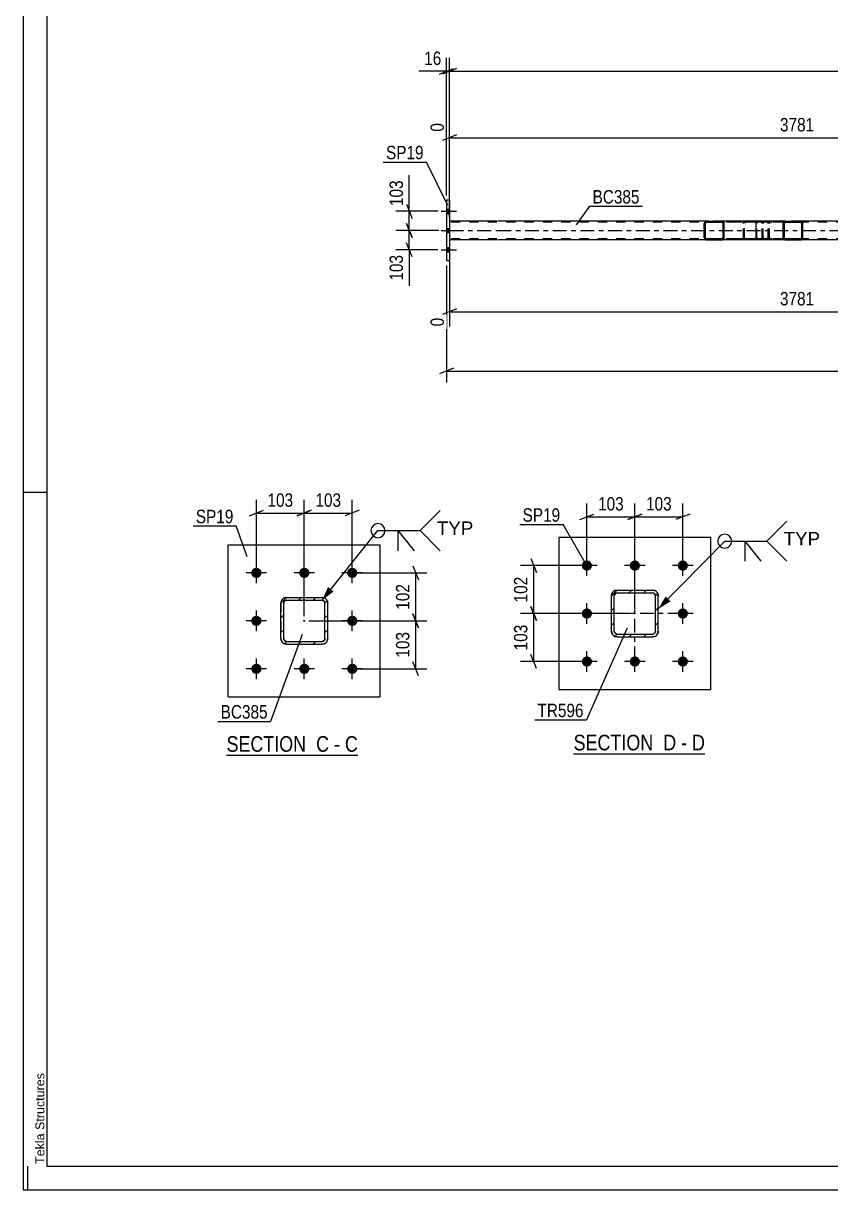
# Model space of a CAD drawing. Header units: millimetres. Extents: x -45 to 796, y -418 to 176.
# Drawn here: x -45.3 to 127.3, y -418 to -168.8 of the extents above; entities that cross this region are included whole.
import ezdxf

# ---------------------------------------------------------------- set-up
doc = ezdxf.new("R2010")
doc.units = ezdxf.units.MM
doc.linetypes.add('DXK_LINE_DOT2', pattern=[3.9198, 1.9599, -1.9599])
doc.linetypes.add('DXK_LINE_DOT3', pattern=[5.9187, 2.979, -0.9799, 0.9799, -0.9799])
doc.styles.add('Arial', font='ARIAL.TTF', dxfattribs={"height": 0.2})
doc.styles.add('Arial Narrow', font='ARIALN.TTF', dxfattribs={"height": 0.2})

# ---------------------------------------------------------------- blocks, each defined once
blk = doc.blocks.new('Unknown-122568648-18 - 2078')
at = {"color": 6, "linetype": 'Continuous'}
blk.add_line((72.39, -324.92), (100.46, -324.92), dxfattribs=at)
at = {"color": 0, "linetype": 'Continuous'}
blk.add_wipeout([(90.5, -324.17), (90.5, -320.67), (72.39, -320.67), (72.39, -324.17)], dxfattribs=at)
at = {"color": 7, "linetype": 'Continuous', "style": 'Arial Narrow'}
blk.add_text('SECTION ', height=3.34, dxfattribs=at).set_placement((72.39, -324.17))
at = {"color": 0, "linetype": 'Continuous'}
blk.add_wipeout([(94.32, -324.17), (94.32, -320.67), (91.55, -320.67), (91.55, -324.17)], dxfattribs=at)
blk.add_wipeout([(96.65, -324.17), (96.65, -320.67), (95.37, -320.67), (95.37, -324.17)], dxfattribs=at)
at = {"color": 7, "linetype": 'Continuous', "style": 'Arial Narrow'}
blk.add_text('D', height=3.34, dxfattribs=at).set_placement((91.55, -324.17))
at = {"color": 0, "linetype": 'Continuous'}
blk.add_wipeout([(100.46, -324.17), (100.46, -320.67), (97.7, -320.67), (97.7, -324.17)], dxfattribs=at)
at = {"color": 7, "linetype": 'Continuous', "style": 'Arial Narrow'}
for s, p in [('D', (97.7, -324.17)), ('-', (95.37, -324.17))]:
    blk.add_text(s, height=3.34, dxfattribs=at).set_placement(p)
blk = doc.blocks.new('Unknown-122568648-1133')
at = {"color": 5, "linetype": 'Continuous'}
for p, q in [((-45.27, 175.95), (-45.27, -418.05)), ((-40.27, 170.95), (-40.27, -413.05)), ((-40.27, -269.05), (-45.27, -269.05)), ((-44.27, -418.05), (-44.27, -413.05)), ((-40.27, -413.05), (790.73, -413.05)), ((-45.27, -418.05), (795.73, -418.05))]:
    blk.add_line(p, q, dxfattribs=at)
at = {"color": 174, "linetype": 'Continuous', "style": 'Arial'}
blk.add_text('Tekla Structures', height=1.9102, rotation=90, dxfattribs=at).set_placement((-40.77, -412.55))
blk = doc.blocks.new('Unknown-122568648-13 - 7999')
at = {"color": 6, "linetype": 'Continuous'}
blk.add_line((-1.82, -325.22), (26.25, -325.22), dxfattribs=at)
at = {"color": 0, "linetype": 'Continuous'}
blk.add_wipeout([(16.29, -324.47), (16.29, -320.97), (-1.82, -320.97), (-1.82, -324.47)], dxfattribs=at)
at = {"color": 7, "linetype": 'Continuous', "style": 'Arial Narrow'}
blk.add_text('SECTION ', height=3.34, dxfattribs=at).set_placement((-1.82, -324.47))
at = {"color": 0, "linetype": 'Continuous'}
blk.add_wipeout([(20.11, -324.47), (20.11, -320.97), (17.34, -320.97), (17.34, -324.47)], dxfattribs=at)
blk.add_wipeout([(22.44, -324.47), (22.44, -320.97), (21.16, -320.97), (21.16, -324.47)], dxfattribs=at)
at = {"color": 7, "linetype": 'Continuous', "style": 'Arial Narrow'}
blk.add_text('C', height=3.34, dxfattribs=at).set_placement((17.34, -324.47))
at = {"color": 0, "linetype": 'Continuous'}
blk.add_wipeout([(26.25, -324.47), (26.25, -320.97), (23.49, -320.97), (23.49, -324.47)], dxfattribs=at)
at = {"color": 7, "linetype": 'Continuous', "style": 'Arial Narrow'}
for s, p in [('C', (23.49, -324.47)), ('-', (21.16, -324.47))]:
    blk.add_text(s, height=3.34, dxfattribs=at).set_placement(p)
blk = doc.blocks.new('Part-122568648-2136 - 2078')
at = {"color": 2, "linetype": 'Continuous'}
for p, q in [((101.73, -278.68), (69.23, -278.68)), ((69.23, -278.68), (69.23, -311.18)), ((101.73, -311.18), (101.73, -278.68)), ((69.23, -311.18), (101.73, -311.18))]:
    blk.add_line(p, q, dxfattribs=at)
blk = doc.blocks.new('Bolt-122568648-2181 - 2078')
at = {"linetype": 'Continuous'}
for points in [[(75.23, -285.78, -1), (75.23, -283.58, -1)], [(85.48, -285.78, -1), (85.48, -283.58, -1)], [(95.73, -285.78, -1), (95.73, -283.58, -1)], [(75.23, -296.03, -1), (75.23, -293.83, -1)], [(95.73, -296.03, -1), (95.73, -293.83, -1)], [(75.23, -306.28, -1), (75.23, -304.08, -1)], [(85.48, -306.28, -1), (85.48, -304.08, -1)], [(95.73, -306.28, -1), (95.73, -304.08, -1)]]:
    blk.add_hatch(color=1, dxfattribs=at).paths.add_polyline_path(points)
at = {"color": 1, "linetype": 'Continuous'}
for p, q in [((75.23, -286.88), (75.23, -282.48)), ((85.48, -286.88), (85.48, -282.48)), ((95.73, -286.88), (95.73, -282.48)), ((77.43, -284.68), (73.03, -284.68)), ((87.68, -284.68), (83.28, -284.68)), ((97.93, -284.68), (93.53, -284.68)), ((75.23, -297.13), (75.23, -292.73)), ((95.73, -297.13), (95.73, -292.73)), ((77.43, -294.93), (73.03, -294.93)), ((97.93, -294.93), (93.53, -294.93)), ((75.23, -307.38), (75.23, -302.98)), ((85.48, -307.38), (85.48, -302.98)), ((95.73, -307.38), (95.73, -302.98)), ((77.43, -305.18), (73.03, -305.18)), ((87.68, -305.18), (83.28, -305.18)), ((97.93, -305.18), (93.53, -305.18))]:
    blk.add_line(p, q, dxfattribs=at)
blk = doc.blocks.new('Part-122568648-2239 - 2078')
at = {"linetype": 'Continuous'}
h = blk.add_hatch(dxfattribs=at)
h.set_pattern_fill('', scale=0.7, style=0, pattern_type=0)
h.set_pattern_definition([(45, (81.6841, -289.9302), (-1.57154, 1.57154), [])])
h.paths.add_polyline_path([(89.28, -289.93), (81.68, -289.93), (81.22, -290.02), (80.84, -290.28), (80.58, -290.67), (80.48, -291.13), (80.48, -298.73), (80.58, -299.19), (80.84, -299.58), (81.22, -299.84), (81.68, -299.93), (89.28, -299.93), (89.74, -299.84), (90.13, -299.58), (90.39, -299.19), (90.48, -298.73), (90.48, -291.13), (90.39, -290.67), (90.13, -290.28), (89.74, -290.02)])
h.paths.add_polyline_path([(89.84, -290.9), (89.88, -291.13), (89.88, -298.73), (89.84, -298.96), (89.71, -299.15), (89.51, -299.28), (89.28, -299.33), (81.68, -299.33), (81.45, -299.28), (81.26, -299.15), (81.13, -298.96), (81.08, -298.73), (81.08, -291.13), (81.13, -290.9), (81.26, -290.71), (81.45, -290.58), (81.68, -290.53), (89.28, -290.53), (89.51, -290.58), (89.71, -290.71)])
at = {"color": 7, "linetype": 'DXK_LINE_DOT3'}
for p, q in [((85.48, -304.93), (85.48, -284.93)), ((95.48, -294.93), (75.48, -294.93))]:
    blk.add_line(p, q, dxfattribs=at)
at = {"color": 7, "linetype": 'DXK_LINE_DOT2'}
for p, q in [((80.48, -291.13), (80.58, -290.67)), ((80.48, -298.73), (80.48, -291.13)), ((81.13, -290.9), (81.08, -291.13)), ((81.08, -298.73), (81.08, -291.13)), ((81.26, -290.71), (81.13, -290.9)), ((81.22, -290.02), (81.68, -289.93)), ((81.45, -290.58), (81.26, -290.71)), ((81.68, -290.53), (81.45, -290.58)), ((81.68, -289.93), (89.28, -289.93)), ((81.68, -290.53), (89.28, -290.53)), ((89.28, -289.93), (89.74, -290.02)), ((89.51, -290.58), (89.28, -290.53)), ((89.71, -290.71), (89.51, -290.58)), ((89.84, -290.9), (89.71, -290.71)), ((89.88, -291.13), (89.84, -290.9)), ((89.88, -298.73), (89.88, -291.13)), ((90.39, -290.67), (90.48, -291.13)), ((90.48, -298.73), (90.48, -291.13)), ((80.58, -299.19), (80.48, -298.73)), ((81.08, -298.73), (81.13, -298.96)), ((81.13, -298.96), (81.26, -299.15)), ((89.71, -299.15), (89.84, -298.96)), ((89.84, -298.96), (89.88, -298.73)), ((90.48, -298.73), (90.39, -299.19)), ((81.68, -299.93), (81.22, -299.84)), ((81.26, -299.15), (81.45, -299.28)), ((81.45, -299.28), (81.68, -299.33)), ((81.68, -299.33), (89.28, -299.33)), ((81.68, -299.93), (89.28, -299.93)), ((89.28, -299.33), (89.51, -299.28)), ((89.74, -299.84), (89.28, -299.93)), ((89.51, -299.28), (89.71, -299.15))]:
    blk.add_line(p, q, dxfattribs=at)
at = {"color": 2, "linetype": 'Continuous'}
for p, q in [((80.58, -290.67), (80.48, -291.13)), ((80.48, -298.73), (80.48, -291.13)), ((81.08, -291.13), (81.13, -290.9)), ((81.08, -298.73), (81.08, -291.13)), ((81.13, -290.9), (81.26, -290.71)), ((81.68, -289.93), (81.22, -290.02)), ((81.26, -290.71), (81.45, -290.58)), ((81.45, -290.58), (81.68, -290.53)), ((81.68, -289.93), (89.28, -289.93)), ((81.68, -290.53), (89.28, -290.53)), ((89.74, -290.02), (89.28, -289.93)), ((89.28, -290.53), (89.51, -290.58)), ((89.51, -290.58), (89.71, -290.71)), ((89.71, -290.71), (89.84, -290.9)), ((89.84, -290.9), (89.88, -291.13)), ((89.88, -298.73), (89.88, -291.13)), ((90.48, -291.13), (90.39, -290.67)), ((90.48, -298.73), (90.48, -291.13)), ((80.48, -298.73), (80.58, -299.19)), ((81.13, -298.96), (81.08, -298.73)), ((81.26, -299.15), (81.13, -298.96)), ((89.84, -298.96), (89.71, -299.15)), ((89.88, -298.73), (89.84, -298.96)), ((90.39, -299.19), (90.48, -298.73)), ((81.22, -299.84), (81.68, -299.93)), ((81.45, -299.28), (81.26, -299.15)), ((81.68, -299.33), (81.45, -299.28)), ((81.68, -299.33), (89.28, -299.33)), ((81.68, -299.93), (89.28, -299.93)), ((89.51, -299.28), (89.28, -299.33)), ((89.28, -299.93), (89.74, -299.84)), ((89.71, -299.15), (89.51, -299.28))]:
    blk.add_line(p, q, dxfattribs=at)
at = {"color": 7, "linetype": 'DXK_LINE_DOT2'}
for centre, start, end in [((81.68, -291.13), 112.5, 157.5), ((89.28, -291.13), 22.5, 67.5), ((81.68, -298.73), 202.5, 247.5), ((89.28, -298.73), 292.5, 337.5)]:
    blk.add_arc(centre, 1.2, start, end, dxfattribs=at)
at = {"color": 2, "linetype": 'Continuous'}
for centre, start, end in [((81.68, -291.13), 112.5, 157.5), ((89.28, -291.13), 22.5, 67.5), ((81.68, -298.73), 202.5, 247.5), ((89.28, -298.73), 292.5, 337.5)]:
    blk.add_arc(centre, 1.2, start, end, dxfattribs=at)
blk = doc.blocks.new('Part-122568648-7209 - 6955')
at = {"linetype": 'Continuous'}
h = blk.add_hatch(dxfattribs=at)
h.set_pattern_fill('', scale=0.7, style=0, pattern_type=0)
h.set_pattern_definition([(45, (121.3706, -211.3742), (-1.57154, 1.57154), [])])
h.paths.add_polyline_path([(121.41, -211.56), (121.37, -211.37), (121.26, -211.22), (121.1, -211.11), (120.91, -211.08), (117.72, -211.08), (117.53, -211.11), (117.37, -211.22), (117.26, -211.37), (117.22, -211.56), (117.22, -214.6), (117.26, -214.78), (117.37, -214.94), (117.53, -215.04), (117.72, -215.08), (120.91, -215.08), (121.1, -215.04), (121.26, -214.94), (121.37, -214.78), (121.41, -214.6)])
h.paths.add_polyline_path([(121.14, -214.69), (121.08, -214.77), (121, -214.82), (120.91, -214.84), (117.72, -214.84), (117.63, -214.82), (117.54, -214.77), (117.49, -214.69), (117.47, -214.6), (117.47, -211.56), (117.49, -211.47), (117.54, -211.39), (117.63, -211.34), (117.72, -211.32), (120.91, -211.32), (121, -211.34), (121.08, -211.39), (121.14, -211.47), (121.16, -211.56), (121.16, -214.6)])
at = {"color": 2, "linetype": 'Continuous'}
for p, q in [((111.39, -211.56), (111.41, -211.37)), ((111.39, -214.6), (111.39, -211.56)), ((111.41, -211.37), (111.47, -211.22)), ((111.47, -211.22), (111.56, -211.11)), ((111.56, -211.11), (111.66, -211.08)), ((117.72, -211.08), (111.66, -211.08)), ((117.26, -211.37), (117.22, -211.56)), ((117.22, -214.6), (117.22, -211.56)), ((117.47, -211.56), (117.49, -211.47)), ((117.47, -214.6), (117.47, -211.56)), ((117.49, -211.47), (117.54, -211.39)), ((117.72, -211.08), (117.53, -211.11)), ((117.54, -211.39), (117.63, -211.34)), ((117.63, -211.34), (117.72, -211.32)), ((117.72, -211.08), (120.91, -211.08)), ((117.72, -211.32), (120.91, -211.32)), ((121.1, -211.11), (120.91, -211.08)), ((120.91, -211.32), (121, -211.34)), ((121, -211.34), (121.08, -211.39)), ((121.08, -211.39), (121.14, -211.47)), ((121.14, -211.47), (121.16, -211.56)), ((121.16, -214.6), (121.16, -211.56)), ((121.41, -211.56), (121.37, -211.37)), ((121.41, -214.6), (121.41, -211.56)), ((111.41, -214.78), (111.39, -214.6)), ((111.47, -214.94), (111.41, -214.78)), ((111.56, -215.04), (111.47, -214.94)), ((111.66, -215.08), (111.56, -215.04)), ((117.72, -215.08), (111.66, -215.08)), ((117.22, -214.6), (117.26, -214.78)), ((117.49, -214.69), (117.47, -214.6)), ((117.54, -214.77), (117.49, -214.69)), ((117.53, -215.04), (117.72, -215.08)), ((117.63, -214.82), (117.54, -214.77)), ((117.72, -214.84), (117.63, -214.82)), ((117.72, -214.84), (120.91, -214.84)), ((117.72, -215.08), (120.91, -215.08)), ((121, -214.82), (120.91, -214.84)), ((120.91, -215.08), (121.1, -215.04)), ((121.08, -214.77), (121, -214.82)), ((121.14, -214.69), (121.08, -214.77)), ((121.16, -214.6), (121.14, -214.69)), ((121.37, -214.78), (121.41, -214.6))]:
    blk.add_line(p, q, dxfattribs=at)
at = {"color": 7, "linetype": 'DXK_LINE_DOT2'}
for p, q in [((111.54, -211.47), (111.53, -211.56)), ((111.53, -214.6), (111.53, -211.56)), ((111.57, -211.39), (111.54, -211.47)), ((111.61, -211.34), (111.57, -211.39)), ((111.66, -211.32), (111.61, -211.34)), ((120.91, -211.32), (111.66, -211.32)), ((112.94, -211.32), (112.94, -211.08)), ((113.76, -211.08), (113.95, -211.11)), ((113.85, -211.34), (113.76, -211.32)), ((113.93, -211.39), (113.85, -211.34)), ((113.99, -211.47), (113.93, -211.39)), ((114.01, -211.56), (113.99, -211.47)), ((114.01, -214.6), (114.01, -211.56)), ((114.22, -211.37), (114.26, -211.56)), ((114.26, -214.6), (114.26, -211.56)), ((120.91, -211.08), (117.72, -211.08)), ((111.53, -214.6), (111.54, -214.69)), ((111.54, -214.69), (111.57, -214.77)), ((111.57, -214.77), (111.61, -214.82)), ((111.61, -214.82), (111.66, -214.84)), ((120.91, -214.84), (111.66, -214.84)), ((112.94, -215.08), (112.94, -214.84)), ((113.76, -214.84), (113.85, -214.82)), ((113.95, -215.04), (113.76, -215.08)), ((113.85, -214.82), (113.93, -214.77)), ((113.93, -214.77), (113.99, -214.69)), ((113.99, -214.69), (114.01, -214.6)), ((114.26, -214.6), (114.22, -214.78)), ((120.91, -215.08), (117.72, -215.08))]:
    blk.add_line(p, q, dxfattribs=at)
for centre, start, end in [((113.77, -211.57), 23.8494, 68.8059), ((113.77, -214.58), 291.1941, 336.1506)]:
    blk.add_arc(centre, 0.492, start, end, dxfattribs=at)
at = {"color": 2, "linetype": 'Continuous'}
for centre, start, end in [((117.71, -211.57), 111.1941, 156.1506), ((120.92, -211.57), 23.8494, 68.8059), ((117.71, -214.58), 203.8494, 248.8059), ((120.92, -214.58), 291.1941, 336.1506)]:
    blk.add_arc(centre, 0.492, start, end, dxfattribs=at)
blk = doc.blocks.new('Part-122568648-7106 - 6955')
at = {"color": 2, "linetype": 'Continuous'}
for p, q in [((55.98, -211.08), (45.86, -211.08)), ((100.85, -211.08), (56.08, -211.08)), ((185.98, -211.08), (120.91, -211.08)), ((55.98, -215.08), (45.86, -215.08)), ((100.85, -215.08), (56.08, -215.08)), ((185.98, -215.08), (120.91, -215.08))]:
    blk.add_line(p, q, dxfattribs=at)
at = {"color": 7, "linetype": 'DXK_LINE_DOT2'}
for p, q in [((45.86, -211.08), (45.86, -215.08)), ((55.98, -211.32), (45.86, -211.32)), ((718.48, -211.32), (56.08, -211.32)), ((120.91, -211.08), (100.85, -211.08)), ((55.98, -214.84), (45.86, -214.84)), ((718.48, -214.84), (56.08, -214.84)), ((120.91, -215.08), (100.85, -215.08))]:
    blk.add_line(p, q, dxfattribs=at)
at = {"color": 7, "linetype": 'DXK_LINE_DOT3'}
for p, q in [((45.86, -213.08), (55.98, -213.08)), ((56.08, -213.08), (718.48, -213.08))]:
    blk.add_line(p, q, dxfattribs=at)
blk = doc.blocks.new('Bolt-122568648-7147 - 6955')
at = {"linetype": 'Continuous'}
for points in [[(45.86, -209.42), (45.86, -208.54), (45.22, -208.54), (45.22, -209.42)], [(45.86, -209.42), (45.86, -208.54), (45.22, -208.54), (45.22, -209.42)], [(45.86, -209.42), (45.86, -208.54), (45.22, -208.54), (45.22, -209.42)], [(45.86, -213.52), (45.86, -212.64), (45.22, -212.64), (45.22, -213.52)], [(45.86, -213.52), (45.86, -212.64), (45.22, -212.64), (45.22, -213.52)], [(45.86, -217.62), (45.86, -216.74), (45.22, -216.74), (45.22, -217.62)], [(45.86, -217.62), (45.86, -216.74), (45.22, -216.74), (45.22, -217.62)], [(45.86, -217.62), (45.86, -216.74), (45.22, -216.74), (45.22, -217.62)]]:
    blk.add_hatch(color=1, dxfattribs=at).paths.add_polyline_path(points)
at = {"color": 1, "linetype": 'Continuous'}
for p, q in [((44.06, -208.98), (47.38, -208.98)), ((44.06, -208.98), (47.38, -208.98)), ((44.06, -208.98), (47.38, -208.98)), ((45.22, -208.54), (45.86, -208.54)), ((45.22, -208.54), (45.86, -208.54)), ((45.22, -208.54), (45.86, -208.54)), ((45.22, -209.42), (45.86, -209.42)), ((45.22, -209.42), (45.86, -209.42)), ((45.22, -209.42), (45.86, -209.42)), ((44.06, -213.08), (47.38, -213.08)), ((44.06, -213.08), (47.38, -213.08)), ((45.22, -212.64), (45.86, -212.64)), ((45.22, -212.64), (45.86, -212.64)), ((45.22, -213.52), (45.86, -213.52)), ((45.22, -213.52), (45.86, -213.52)), ((45.22, -216.74), (45.86, -216.74)), ((45.22, -216.74), (45.86, -216.74)), ((45.22, -216.74), (45.86, -216.74)), ((44.06, -217.18), (47.38, -217.18)), ((44.06, -217.18), (47.38, -217.18)), ((44.06, -217.18), (47.38, -217.18)), ((45.22, -217.62), (45.86, -217.62)), ((45.22, -217.62), (45.86, -217.62)), ((45.22, -217.62), (45.86, -217.62))]:
    blk.add_line(p, q, dxfattribs=at)
blk = doc.blocks.new('Part-122568648-7210 - 6955')
at = {"linetype": 'Continuous'}
h = blk.add_hatch(dxfattribs=at)
h.set_pattern_fill('', scale=0.7, style=0, pattern_type=0)
h.set_pattern_definition([(45, (104.5527, -211.3742), (-1.57154, 1.57154), [])])
h.paths.add_polyline_path([(104.59, -211.56), (104.55, -211.37), (104.44, -211.22), (104.28, -211.11), (104.08, -211.08), (100.85, -211.08), (100.65, -211.11), (100.48, -211.22), (100.37, -211.37), (100.33, -211.56), (100.33, -214.6), (100.37, -214.78), (100.48, -214.94), (100.65, -215.04), (100.85, -215.08), (104.08, -215.08), (104.28, -215.04), (104.44, -214.94), (104.55, -214.78), (104.59, -214.6)])
h.paths.add_polyline_path([(104.32, -214.69), (104.26, -214.77), (104.18, -214.82), (104.08, -214.84), (100.85, -214.84), (100.75, -214.82), (100.67, -214.77), (100.61, -214.69), (100.59, -214.6), (100.59, -211.56), (100.61, -211.47), (100.67, -211.39), (100.75, -211.34), (100.85, -211.32), (104.08, -211.32), (104.18, -211.34), (104.26, -211.39), (104.32, -211.47), (104.34, -211.56), (104.34, -214.6)])
at = {"color": 2, "linetype": 'Continuous'}
for p, q in [((100.37, -211.37), (100.33, -211.56)), ((100.33, -214.6), (100.33, -211.56)), ((100.59, -211.56), (100.61, -211.47)), ((100.59, -214.6), (100.59, -211.56)), ((100.61, -211.47), (100.67, -211.39)), ((100.85, -211.08), (100.65, -211.11)), ((100.67, -211.39), (100.75, -211.34)), ((100.75, -211.34), (100.85, -211.32)), ((100.85, -211.08), (104.08, -211.08)), ((100.85, -211.32), (104.08, -211.32)), ((111.66, -211.08), (104.08, -211.08)), ((104.28, -211.11), (104.08, -211.08)), ((104.08, -211.32), (104.18, -211.34)), ((104.18, -211.34), (104.26, -211.39)), ((104.26, -211.39), (104.32, -211.47)), ((104.32, -211.47), (104.34, -211.56)), ((104.34, -214.6), (104.34, -211.56)), ((104.59, -211.56), (104.55, -211.37)), ((104.59, -214.6), (104.59, -211.56)), ((100.33, -214.6), (100.37, -214.78)), ((100.61, -214.69), (100.59, -214.6)), ((100.67, -214.77), (100.61, -214.69)), ((100.65, -215.04), (100.85, -215.08)), ((100.75, -214.82), (100.67, -214.77)), ((100.85, -214.84), (100.75, -214.82)), ((100.85, -214.84), (104.08, -214.84)), ((100.85, -215.08), (104.08, -215.08)), ((104.18, -214.82), (104.08, -214.84)), ((104.08, -215.08), (104.28, -215.04)), ((111.66, -215.08), (104.08, -215.08)), ((104.26, -214.77), (104.18, -214.82)), ((104.32, -214.69), (104.26, -214.77)), ((104.34, -214.6), (104.32, -214.69)), ((104.55, -214.78), (104.59, -214.6))]:
    blk.add_line(p, q, dxfattribs=at)
at = {"color": 7, "linetype": 'DXK_LINE_DOT2'}
for p, q in [((104.08, -211.08), (100.85, -211.08)), ((112.43, -211.32), (100.85, -211.32)), ((108.68, -211.56), (108.72, -211.37)), ((108.68, -214.6), (108.68, -211.56)), ((108.96, -211.47), (108.94, -211.56)), ((108.94, -214.6), (108.94, -211.56)), ((109.01, -211.39), (108.96, -211.47)), ((109, -211.11), (109.19, -211.08)), ((109.1, -211.34), (109.01, -211.39)), ((109.19, -211.32), (109.1, -211.34)), ((112.43, -211.08), (111.66, -211.08)), ((112.43, -211.08), (112.63, -211.11)), ((112.53, -211.34), (112.43, -211.32)), ((112.61, -211.39), (112.53, -211.34)), ((112.67, -211.47), (112.61, -211.39)), ((112.69, -211.56), (112.67, -211.47)), ((112.69, -214.6), (112.69, -211.56)), ((112.9, -211.37), (112.94, -211.56)), ((112.94, -214.6), (112.94, -211.56)), ((112.43, -214.84), (100.85, -214.84)), ((104.08, -215.08), (100.85, -215.08)), ((108.72, -214.78), (108.68, -214.6)), ((108.94, -214.6), (108.96, -214.69)), ((108.96, -214.69), (109.01, -214.77)), ((109.19, -215.08), (109, -215.04)), ((109.01, -214.77), (109.04, -214.78)), ((109.04, -214.78), (109.1, -214.82)), ((109.1, -214.82), (109.19, -214.84)), ((112.43, -215.08), (111.66, -215.08)), ((112.43, -214.84), (112.53, -214.82)), ((112.63, -215.04), (112.43, -215.08)), ((112.53, -214.82), (112.61, -214.77)), ((112.61, -214.77), (112.67, -214.69)), ((112.67, -214.69), (112.69, -214.6)), ((112.94, -214.6), (112.9, -214.78))]:
    blk.add_line(p, q, dxfattribs=at)
at = {"color": 2, "linetype": 'Continuous'}
for centre, start, end in [((100.83, -211.58), 110.7583, 155.68), ((104.1, -211.58), 24.32, 69.2417), ((100.83, -214.58), 204.32, 249.2417), ((104.1, -214.58), 290.7583, 335.68)]:
    blk.add_arc(centre, 0.496, start, end, dxfattribs=at)
at = {"color": 7, "linetype": 'DXK_LINE_DOT2'}
for centre, start, end in [((109.18, -211.58), 110.7583, 155.68), ((112.45, -211.58), 24.32, 69.2417), ((109.18, -214.58), 204.32, 249.2417), ((112.45, -214.58), 290.7583, 335.68)]:
    blk.add_arc(centre, 0.496, start, end, dxfattribs=at)
blk = doc.blocks.new('Part-122568648-7216 - 6955')
at = {"color": 2, "linetype": 'Continuous'}
for p, q in [((45.86, -206.58), (45.22, -206.58)), ((45.22, -206.58), (45.22, -219.58)), ((45.86, -206.58), (45.86, -219.58)), ((45.86, -219.58), (45.22, -219.58))]:
    blk.add_line(p, q, dxfattribs=at)
blk = doc.blocks.new('Part-122568648-8145 - 7999')
at = {"color": 2, "linetype": 'Continuous'}
for p, q in [((-1.44, -312.74), (-1.44, -280.24)), ((-1.44, -280.24), (31.06, -280.24)), ((31.06, -312.74), (31.06, -280.24)), ((-1.44, -312.74), (31.06, -312.74))]:
    blk.add_line(p, q, dxfattribs=at)
blk = doc.blocks.new('Part-122568648-8057 - 7999')
at = {"linetype": 'Continuous'}
h = blk.add_hatch(dxfattribs=at)
h.set_pattern_fill('', scale=0.7, style=0, pattern_type=0)
h.set_pattern_definition([(45, (11.0109, -291.4933), (-1.57154, 1.57154), [])])
h.paths.add_polyline_path([(18.61, -291.49), (11.01, -291.49), (10.55, -291.58), (10.16, -291.84), (9.9, -292.23), (9.81, -292.69), (9.81, -300.29), (9.9, -300.75), (10.16, -301.14), (10.55, -301.4), (11.01, -301.49), (18.61, -301.49), (19.07, -301.4), (19.46, -301.14), (19.72, -300.75), (19.81, -300.29), (19.81, -292.69), (19.72, -292.23), (19.46, -291.84), (19.07, -291.58)])
h.paths.add_polyline_path([(19.17, -292.46), (19.21, -292.69), (19.21, -300.29), (19.17, -300.52), (19.04, -300.72), (18.84, -300.85), (18.61, -300.89), (11.01, -300.89), (10.78, -300.85), (10.59, -300.72), (10.46, -300.52), (10.41, -300.29), (10.41, -292.69), (10.46, -292.46), (10.59, -292.27), (10.78, -292.14), (11.01, -292.09), (18.61, -292.09), (18.84, -292.14), (19.04, -292.27)])
blk.add_hatch(color=30, dxfattribs=at).paths.add_polyline_path([(14.81, -296.59, -1), (14.81, -296.39, -1)])
at = {"color": 7, "linetype": 'DXK_LINE_DOT2'}
for p, q in [((10.55, -291.58), (11.01, -291.49)), ((11.01, -291.49), (18.61, -291.49)), ((18.61, -291.49), (19.07, -291.58)), ((9.81, -292.69), (9.9, -292.23)), ((9.81, -292.69), (9.81, -300.29)), ((10.46, -292.46), (10.41, -292.69)), ((10.41, -300.29), (10.41, -292.69)), ((10.59, -292.27), (10.46, -292.46)), ((10.78, -292.14), (10.59, -292.27)), ((11.01, -292.09), (10.78, -292.14)), ((11.01, -292.09), (18.61, -292.09)), ((18.84, -292.14), (18.61, -292.09)), ((19.04, -292.27), (18.84, -292.14)), ((19.17, -292.46), (19.04, -292.27)), ((19.21, -292.69), (19.17, -292.46)), ((19.21, -300.29), (19.21, -292.69)), ((19.72, -292.23), (19.81, -292.69)), ((19.81, -300.29), (19.81, -292.69)), ((9.9, -300.75), (9.81, -300.29)), ((10.41, -300.29), (10.46, -300.52)), ((10.46, -300.52), (10.59, -300.72)), ((11.01, -301.49), (10.55, -301.4)), ((10.59, -300.72), (10.78, -300.85)), ((10.78, -300.85), (11.01, -300.89)), ((11.01, -300.89), (18.61, -300.89)), ((11.01, -301.49), (18.61, -301.49)), ((18.61, -300.89), (18.84, -300.85)), ((19.07, -301.4), (18.61, -301.49)), ((18.84, -300.85), (19.04, -300.72)), ((19.04, -300.72), (19.17, -300.52)), ((19.17, -300.52), (19.21, -300.29)), ((19.81, -300.29), (19.72, -300.75))]:
    blk.add_line(p, q, dxfattribs=at)
at = {"color": 2, "linetype": 'Continuous'}
for p, q in [((11.01, -291.49), (10.55, -291.58)), ((11.01, -291.49), (11.01, -291.49)), ((11.01, -291.49), (18.61, -291.49)), ((18.61, -291.49), (18.61, -291.49)), ((19.07, -291.58), (18.61, -291.49)), ((9.9, -292.23), (9.81, -292.69)), ((9.81, -292.69), (9.81, -292.69)), ((9.81, -300.29), (9.81, -292.69)), ((10.41, -292.69), (10.46, -292.46)), ((10.41, -292.69), (10.41, -292.69)), ((10.41, -300.29), (10.41, -292.69)), ((10.46, -292.46), (10.59, -292.27)), ((10.59, -292.27), (10.78, -292.14)), ((10.78, -292.14), (11.01, -292.09)), ((11.01, -292.09), (11.01, -292.09)), ((11.01, -292.09), (18.61, -292.09)), ((18.61, -292.09), (18.61, -292.09)), ((18.61, -292.09), (18.84, -292.14)), ((18.84, -292.14), (19.04, -292.27)), ((19.04, -292.27), (19.17, -292.46)), ((19.17, -292.46), (19.21, -292.69)), ((19.21, -292.69), (19.21, -292.69)), ((19.21, -300.29), (19.21, -292.69)), ((19.81, -292.69), (19.72, -292.23)), ((19.81, -292.69), (19.81, -292.69)), ((19.81, -300.29), (19.81, -292.69)), ((9.81, -300.29), (9.81, -300.29)), ((9.81, -300.29), (9.9, -300.75)), ((10.41, -300.29), (10.41, -300.29)), ((10.46, -300.52), (10.41, -300.29)), ((10.59, -300.72), (10.46, -300.52)), ((10.55, -301.4), (11.01, -301.49)), ((10.78, -300.85), (10.59, -300.72)), ((11.01, -300.89), (10.78, -300.85)), ((11.01, -300.89), (11.01, -300.89)), ((11.01, -300.89), (18.61, -300.89)), ((11.01, -301.49), (11.01, -301.49)), ((11.01, -301.49), (18.61, -301.49)), ((18.84, -300.85), (18.61, -300.89)), ((18.61, -300.89), (18.61, -300.89)), ((18.61, -301.49), (19.07, -301.4)), ((18.61, -301.49), (18.61, -301.49)), ((19.04, -300.72), (18.84, -300.85)), ((19.17, -300.52), (19.04, -300.72)), ((19.21, -300.29), (19.17, -300.52)), ((19.21, -300.29), (19.21, -300.29)), ((19.72, -300.75), (19.81, -300.29)), ((19.81, -300.29), (19.81, -300.29))]:
    blk.add_line(p, q, dxfattribs=at)
at = {"color": 7, "linetype": 'DXK_LINE_DOT3'}
blk.add_line((14.81, -296.49), (14.81, -296.49), dxfattribs=at)
at = {"color": 30, "linetype": 'DXK_LINE_DOT3'}
blk.add_line((14.81, -296.49), (14.81, -296.49), dxfattribs=at)
at = {"color": 30, "linetype": 'Continuous'}
blk.add_circle((14.81, -296.49), 0.1, dxfattribs=at)
at = {"color": 7, "linetype": 'DXK_LINE_DOT2'}
for centre, start, end in [((11.01, -292.69), 112.5, 157.5), ((18.61, -292.69), 22.5, 67.5), ((11.01, -300.29), 202.5, 247.5), ((18.61, -300.29), 292.5, 337.5)]:
    blk.add_arc(centre, 1.2, start, end, dxfattribs=at)
at = {"color": 2, "linetype": 'Continuous'}
for centre, start, end in [((11.01, -292.69), 112.5, 157.5), ((18.61, -292.69), 22.5, 67.5), ((11.01, -300.29), 202.5, 247.5), ((18.61, -300.29), 292.5, 337.5)]:
    blk.add_arc(centre, 1.2, start, end, dxfattribs=at)
blk = doc.blocks.new('Bolt-122568648-8139 - 7999')
at = {"linetype": 'Continuous'}
for points in [[(4.56, -287.34, -1), (4.56, -285.14, -1)], [(14.81, -287.34, -1), (14.81, -285.14, -1)], [(25.06, -287.34, -1), (25.06, -285.14, -1)], [(4.56, -297.59, -1), (4.56, -295.39, -1)], [(25.06, -297.59, -1), (25.06, -295.39, -1)], [(4.56, -307.84, -1), (4.56, -305.64, -1)], [(14.81, -307.84, -1), (14.81, -305.64, -1)], [(25.06, -307.84, -1), (25.06, -305.64, -1)]]:
    blk.add_hatch(color=1, dxfattribs=at).paths.add_polyline_path(points)
at = {"color": 1, "linetype": 'Continuous'}
for p, q in [((4.56, -288.44), (4.56, -284.04)), ((14.81, -288.44), (14.81, -284.04)), ((25.06, -288.44), (25.06, -284.04)), ((6.76, -286.24), (2.36, -286.24)), ((17.01, -286.24), (12.61, -286.24)), ((27.26, -286.24), (22.86, -286.24)), ((6.76, -296.49), (2.36, -296.49)), ((4.56, -298.69), (4.56, -294.29)), ((27.26, -296.49), (22.86, -296.49)), ((25.06, -298.69), (25.06, -294.29)), ((4.56, -308.94), (4.56, -304.54)), ((14.81, -308.94), (14.81, -304.54)), ((25.06, -308.94), (25.06, -304.54)), ((6.76, -306.74), (2.36, -306.74)), ((17.01, -306.74), (12.61, -306.74)), ((27.26, -306.74), (22.86, -306.74))]:
    blk.add_line(p, q, dxfattribs=at)
blk = doc.blocks.new('StraightDimension-122568648-2274 - 2078')
at = {"color": 7, "linetype": 'Continuous'}
for p, q in [((85.48, -293.93), (85.48, -271.41)), ((95.73, -283.68), (95.73, -271.41)), ((83.98, -274.86), (86.98, -273.66)), ((97.23, -273.66), (94.23, -274.86)), ((85.48, -274.26), (95.73, -274.26))]:
    blk.add_line(p, q, dxfattribs=at)
at = {"color": 0}
blk.add_wipeout([(93.95, -273.51), (93.95, -269.31), (87.27, -269.31), (87.27, -273.51)], dxfattribs=at)
at = {"color": 3, "style": 'Arial Narrow'}
blk.add_text('103', height=2.863, dxfattribs=at).set_placement((87.87, -272.91))
blk = doc.blocks.new('StraightDimension-122568648-2291 - 2078')
at = {"color": 7, "linetype": 'Continuous'}
for p, q in [((75.23, -283.68), (75.23, -271.41)), ((85.48, -293.93), (85.48, -271.41)), ((73.73, -274.86), (76.73, -273.66)), ((86.98, -273.66), (83.98, -274.86)), ((75.23, -274.26), (85.48, -274.26))]:
    blk.add_line(p, q, dxfattribs=at)
at = {"color": 0}
blk.add_wipeout([(83.7, -273.51), (83.7, -269.31), (77.02, -269.31), (77.02, -273.51)], dxfattribs=at)
at = {"color": 3, "style": 'Arial Narrow'}
blk.add_text('103', height=2.863, dxfattribs=at).set_placement((77.62, -272.91))
blk = doc.blocks.new('StraightDimension-122568648-2309 - 2078')
at = {"color": 7, "linetype": 'Continuous'}
for p, q in [((63.25, -283.18), (64.45, -286.18)), ((74.23, -284.68), (61, -284.68)), ((63.85, -294.93), (63.85, -284.68)), ((64.45, -296.43), (63.25, -293.43)), ((84.48, -294.93), (61, -294.93))]:
    blk.add_line(p, q, dxfattribs=at)
at = {"color": 0}
blk.add_wipeout([(63.1, -286.46), (58.9, -286.46), (58.9, -293.15), (63.1, -293.15)], dxfattribs=at)
at = {"color": 3, "style": 'Arial Narrow'}
blk.add_text('102', height=2.863, rotation=90.0002, dxfattribs=at).set_placement((62.5, -292.55))
blk = doc.blocks.new('StraightDimension-122568648-2326 - 2078')
at = {"color": 7, "linetype": 'Continuous'}
for p, q in [((63.25, -293.43), (64.45, -296.43)), ((84.48, -294.93), (61, -294.93)), ((63.85, -305.18), (63.85, -294.93)), ((64.45, -306.68), (63.25, -303.68)), ((74.23, -305.18), (61, -305.18))]:
    blk.add_line(p, q, dxfattribs=at)
at = {"color": 0}
blk.add_wipeout([(63.1, -296.71), (58.9, -296.71), (58.9, -303.4), (63.1, -303.4)], dxfattribs=at)
at = {"color": 3, "style": 'Arial Narrow'}
blk.add_text('103', height=2.863, rotation=90.0002, dxfattribs=at).set_placement((62.5, -302.8))
blk = doc.blocks.new('StraightDimension-122568648-7352 - 6955')
at = {"color": 7, "linetype": 'Continuous'}
for p, q in [((194.47, -201.68), (194.47, -184.64)), ((45.86, -210.08), (45.86, -190.12)), ((47.36, -192.65), (44.36, -193.85)), ((45.86, -193.25), (194.47, -193.25)), ((192.97, -193.85), (195.97, -192.65))]:
    blk.add_line(p, q, dxfattribs=at)
at = {"color": 0, "linetype": 'Continuous'}
for points in [[(193.87, -184.04), (189.67, -184.04), (189.67, -192.55), (193.87, -192.55)], [(45.26, -189.52), (41.06, -189.52), (41.06, -192.55), (45.26, -192.55)]]:
    blk.add_wipeout(points, dxfattribs=at)
at = {"color": 0}
blk.add_wipeout([(124.42, -192.5), (124.42, -188.3), (115.91, -188.3), (115.91, -192.5)], dxfattribs=at)
at = {"color": 3, "linetype": 'Continuous', "style": 'Arial Narrow'}
for s, height, p in [('3781', 2.863, (193.27, -191.95)), ('0', 2.86, (44.66, -191.95))]:
    blk.add_text(s, height=height, rotation=90.0002, dxfattribs=at).set_placement(p)
at = {"color": 3, "style": 'Arial Narrow'}
blk.add_text('3781', height=2.863, dxfattribs=at).set_placement((116.51, -191.9))
blk = doc.blocks.new('StraightDimension-122568648-7291 - 6955')
at = {"color": 7, "linetype": 'Continuous'}
for p, q in [((45.22, -220.58), (45.22, -245.53)), ((46.72, -242.53), (43.72, -243.73)), ((45.22, -243.13), (729.34, -243.13))]:
    blk.add_line(p, q, dxfattribs=at)
blk = doc.blocks.new('StraightDimension-122568648-7319 - 6955')
at = {"color": 7, "linetype": 'Continuous'}
for p, q in [((45.86, -216.08), (45.86, -233.56)), ((194.47, -224.48), (194.47, -239.04)), ((47.36, -229.83), (44.36, -231.03)), ((45.86, -230.43), (194.47, -230.43)), ((192.97, -231.03), (195.97, -229.83))]:
    blk.add_line(p, q, dxfattribs=at)
at = {"color": 0}
blk.add_wipeout([(124.42, -229.68), (124.42, -225.48), (115.91, -225.48), (115.91, -229.68)], dxfattribs=at)
at = {"color": 0, "linetype": 'Continuous'}
for points in [[(45.26, -231.13), (41.06, -231.13), (41.06, -234.16), (45.26, -234.16)], [(193.87, -231.13), (189.67, -231.13), (189.67, -239.64), (193.87, -239.64)]]:
    blk.add_wipeout(points, dxfattribs=at)
at = {"color": 3, "style": 'Arial Narrow'}
blk.add_text('3781', height=2.863, dxfattribs=at).set_placement((116.51, -229.08))
at = {"color": 3, "linetype": 'Continuous', "style": 'Arial Narrow'}
for s, height, p in [('0', 2.86, (44.66, -233.56)), ('3781', 2.863, (193.27, -239.04))]:
    blk.add_text(s, height=height, rotation=90.0002, dxfattribs=at).set_placement(p)
blk = doc.blocks.new('StraightDimension-122568648-7325 - 6955')
at = {"color": 7, "linetype": 'Continuous'}
for p, q in [((43.41, -208.98), (34.4, -208.98)), ((36.65, -207.48), (37.85, -210.48)), ((37.25, -213.08), (37.25, -208.98)), ((37.85, -214.58), (36.65, -211.58)), ((43.54, -213.08), (34.4, -213.08))]:
    blk.add_line(p, q, dxfattribs=at)
at = {"color": 0}
blk.add_wipeout([(36.5, -201.77), (32.3, -201.77), (32.3, -208.45), (36.5, -208.45)], dxfattribs=at)
at = {"color": 7, "linetype": 'Continuous'}
blk.add_line((37.25, -208.98), (37.25, -201.24), dxfattribs=at)
blk.add_line((37.25, -208.98), (37.25, -201.24), dxfattribs=at)
at = {"color": 3, "style": 'Arial Narrow'}
blk.add_text('103', height=2.863, rotation=90.0002, dxfattribs=at).set_placement((35.9, -207.85))
blk = doc.blocks.new('StraightDimension-122568648-7338 - 6955')
at = {"color": 7, "linetype": 'Continuous'}
for p, q in [((36.65, -211.58), (37.85, -214.58)), ((43.54, -213.08), (34.4, -213.08)), ((37.25, -217.18), (37.25, -213.08)), ((37.85, -218.68), (36.65, -215.68)), ((43.34, -217.18), (34.4, -217.18))]:
    blk.add_line(p, q, dxfattribs=at)
at = {"color": 0}
blk.add_wipeout([(36.5, -217.7), (32.3, -217.7), (32.3, -224.39), (36.5, -224.39)], dxfattribs=at)
at = {"color": 7, "linetype": 'Continuous'}
blk.add_line((37.25, -217.18), (37.25, -224.91), dxfattribs=at)
blk.add_line((37.25, -217.18), (37.25, -224.91), dxfattribs=at)
at = {"color": 3, "style": 'Arial Narrow'}
blk.add_text('103', height=2.863, rotation=90.0002, dxfattribs=at).set_placement((35.9, -223.79))
blk = doc.blocks.new('StraightDimension-122568648-7371 - 6955')
at = {"color": 7, "linetype": 'Continuous'}
for p, q in [((45.22, -205.58), (45.22, -176.21)), ((45.86, -205.58), (45.86, -176.21)), ((43.72, -179.66), (46.72, -178.46)), ((47.36, -178.46), (44.36, -179.66)), ((45.22, -179.06), (45.86, -179.06))]:
    blk.add_line(p, q, dxfattribs=at)
at = {"color": 0}
blk.add_wipeout([(44.7, -178.31), (44.7, -174.11), (39.84, -174.11), (39.84, -178.31)], dxfattribs=at)
at = {"color": 7, "linetype": 'Continuous'}
blk.add_line((45.22, -179.06), (39.31, -179.06), dxfattribs=at)
blk.add_line((45.22, -179.06), (39.31, -179.06), dxfattribs=at)
at = {"color": 3, "style": 'Arial Narrow'}
blk.add_text('16', height=2.863, dxfattribs=at).set_placement((40.44, -177.71))
blk = doc.blocks.new('StraightDimension-122568648-7381 - 6955')
at = {"color": 7, "linetype": 'Continuous'}
for p, q in [((45.86, -205.58), (45.86, -176.21)), ((47.36, -178.46), (44.36, -179.66)), ((45.86, -179.06), (728.7, -179.06))]:
    blk.add_line(p, q, dxfattribs=at)
blk = doc.blocks.new('StraightDimension-122568648-8175 - 7999')
at = {"color": 7, "linetype": 'Continuous'}
for p, q in [((4.56, -285.24), (4.56, -270.62)), ((14.81, -295.49), (14.81, -270.62)), ((3.06, -274.07), (6.06, -272.87)), ((4.56, -273.47), (14.81, -273.47)), ((16.31, -272.87), (13.31, -274.07))]:
    blk.add_line(p, q, dxfattribs=at)
at = {"color": 0}
blk.add_wipeout([(13.03, -272.72), (13.03, -268.52), (6.34, -268.52), (6.34, -272.72)], dxfattribs=at)
at = {"color": 3, "style": 'Arial Narrow'}
blk.add_text('103', height=2.863, dxfattribs=at).set_placement((6.94, -272.12))
blk = doc.blocks.new('StraightDimension-122568648-8192 - 7999')
at = {"color": 7, "linetype": 'Continuous'}
for p, q in [((14.81, -295.49), (14.81, -270.62)), ((25.06, -285.24), (25.06, -270.62)), ((13.31, -274.07), (16.31, -272.87)), ((14.81, -273.47), (25.06, -273.47)), ((26.56, -272.87), (23.56, -274.07))]:
    blk.add_line(p, q, dxfattribs=at)
at = {"color": 0}
blk.add_wipeout([(23.28, -272.72), (23.28, -268.52), (16.59, -268.52), (16.59, -272.72)], dxfattribs=at)
at = {"color": 3, "style": 'Arial Narrow'}
blk.add_text('103', height=2.863, dxfattribs=at).set_placement((17.19, -272.12))
blk = doc.blocks.new('StraightDimension-122568648-8210 - 7999')
at = {"color": 7, "linetype": 'Continuous'}
for p, q in [((26.06, -286.24), (41.02, -286.24)), ((38.02, -284.74), (39.22, -287.74)), ((38.62, -296.49), (38.62, -286.24)), ((15.81, -296.49), (41.02, -296.49)), ((39.22, -297.99), (38.02, -294.99))]:
    blk.add_line(p, q, dxfattribs=at)
at = {"color": 0}
blk.add_wipeout([(37.87, -288.03), (33.67, -288.03), (33.67, -294.71), (37.87, -294.71)], dxfattribs=at)
at = {"color": 3, "style": 'Arial Narrow'}
blk.add_text('102', height=2.863, rotation=90.0002, dxfattribs=at).set_placement((37.27, -294.11))
blk = doc.blocks.new('StraightDimension-122568648-8227 - 7999')
at = {"color": 7, "linetype": 'Continuous'}
for p, q in [((15.81, -296.49), (41.02, -296.49)), ((38.02, -294.99), (39.22, -297.99)), ((38.62, -306.74), (38.62, -296.49)), ((39.22, -308.24), (38.02, -305.24)), ((26.06, -306.74), (41.02, -306.74))]:
    blk.add_line(p, q, dxfattribs=at)
at = {"color": 0}
blk.add_wipeout([(37.87, -298.28), (33.67, -298.28), (33.67, -304.96), (37.87, -304.96)], dxfattribs=at)
at = {"color": 3, "style": 'Arial Narrow'}
blk.add_text('103', height=2.863, rotation=90.0002, dxfattribs=at).set_placement((37.27, -304.36))
blk = doc.blocks.new('Mark-122568648-2132 - 2078')
at = {"color": 0}
blk.add_wipeout([(69.52, -275.3), (69.52, -272.3), (61.48, -272.3), (61.48, -275.3)], dxfattribs=at)
blk.add_wipeout([(69.52, -275.3), (69.52, -272.3), (61.48, -272.3), (61.48, -275.3)], dxfattribs=at)
at = {"color": 30, "linetype": 'Continuous'}
for p in [(60.88, -275.9), (75.12, -284.56)]:
    blk.add_line(p, (70.12, -275.9), dxfattribs=at)
at = {"color": 3, "style": 'Arial Narrow'}
blk.add_text('SP19', height=2.863, dxfattribs=at).set_placement((61.48, -275.3))
blk = doc.blocks.new('WeldMark-122568648-2343 - 2078')
at = {"linetype": 'Continuous'}
blk.add_hatch(color=30, dxfattribs=at).paths.add_polyline_path([(93.12, -292.33), (90.48, -293.94), (92.05, -291.28)])
at = {"color": 30, "linetype": 'Continuous'}
for p, q in [((90.48, -293.94), (104.69, -279.47)), ((104.69, -279.47), (113.69, -279.47))]:
    blk.add_line(p, q, dxfattribs=at)
at = {"color": 3, "linetype": 'Continuous'}
for q in [(112.41, -283.76), (108.98, -283.76)]:
    blk.add_line((108.98, -279.47), q, dxfattribs=at)
for start, end in [(90, 270), (270, 90)]:
    blk.add_arc((104.69, -279.47), 1.5, start, end, dxfattribs=at)
at = {"color": 0, "linetype": 'Continuous'}
blk.add_wipeout([(125.07, -280.37), (125.07, -277.37), (117.29, -277.37), (117.29, -280.37)], dxfattribs=at)
blk.add_wipeout([(125.07, -280.37), (125.07, -277.37), (117.29, -277.37), (117.29, -280.37)], dxfattribs=at)
at = {"color": 3, "linetype": 'Continuous'}
for q in [(117.98, -275.19), (117.98, -283.76)]:
    blk.add_line((113.69, -279.47), q, dxfattribs=at)
at = {"color": 3, "linetype": 'Continuous', "style": 'Arial'}
blk.add_text('TYP', height=2.865, dxfattribs=at).set_placement((117.29, -280.37))
blk = doc.blocks.new('Mark-122568648-2235 - 2078')
at = {"color": 0}
blk.add_wipeout([(74.53, -317.07), (74.53, -314.07), (64.66, -314.07), (64.66, -317.07)], dxfattribs=at)
blk.add_wipeout([(74.53, -317.07), (74.53, -314.07), (64.66, -314.07), (64.66, -317.07)], dxfattribs=at)
at = {"color": 30, "linetype": 'Continuous'}
for p in [(83.85, -298.08), (64.06, -317.67)]:
    blk.add_line(p, (75.13, -317.67), dxfattribs=at)
at = {"color": 3, "style": 'Arial Narrow'}
blk.add_text('TR596', height=2.863, dxfattribs=at).set_placement((64.66, -317.07))
blk = doc.blocks.new('Mark-122568648-7102 - 6955')
at = {"color": 0}
blk.add_wipeout([(86.49, -207.31), (86.49, -204.31), (76.44, -204.31), (76.44, -207.31)], dxfattribs=at)
blk.add_wipeout([(86.49, -207.31), (86.49, -204.31), (76.44, -204.31), (76.44, -207.31)], dxfattribs=at)
at = {"color": 30, "linetype": 'Continuous'}
for p, q in [((73.01, -211.9), (75.84, -207.91)), ((75.84, -207.91), (87.09, -207.91))]:
    blk.add_line(p, q, dxfattribs=at)
at = {"color": 3, "style": 'Arial Narrow'}
blk.add_text('BC385', height=2.863, dxfattribs=at).set_placement((76.44, -207.31))
blk = doc.blocks.new('Mark-122568648-7212 - 6955')
at = {"color": 0}
blk.add_wipeout([(40.32, -197.85), (40.32, -194.85), (32.28, -194.85), (32.28, -197.85)], dxfattribs=at)
blk.add_wipeout([(40.32, -197.85), (40.32, -194.85), (32.28, -194.85), (32.28, -197.85)], dxfattribs=at)
at = {"color": 30, "linetype": 'Continuous'}
for p in [(31.68, -198.45), (45.51, -207.72)]:
    blk.add_line(p, (40.92, -198.45), dxfattribs=at)
at = {"color": 3, "style": 'Arial Narrow'}
blk.add_text('SP19', height=2.863, dxfattribs=at).set_placement((32.28, -197.85))
blk = doc.blocks.new('Mark-122568648-8141 - 7999')
at = {"color": 0}
blk.add_wipeout([(-0.34, -275.62), (-0.34, -272.62), (-8.38, -272.62), (-8.38, -275.62)], dxfattribs=at)
blk.add_wipeout([(-0.34, -275.62), (-0.34, -272.62), (-8.38, -272.62), (-8.38, -275.62)], dxfattribs=at)
at = {"color": 30, "linetype": 'Continuous'}
for p in [(-8.98, -276.22), (2.57, -282.8)]:
    blk.add_line(p, (0.26, -276.22), dxfattribs=at)
at = {"color": 3, "style": 'Arial Narrow'}
blk.add_text('SP19', height=2.863, dxfattribs=at).set_placement((-8.38, -275.62))
blk = doc.blocks.new('Mark-122568648-8053 - 7999')
at = {"color": 0}
blk.add_wipeout([(6.98, -317.37), (6.98, -314.37), (-3.07, -314.37), (-3.07, -317.37)], dxfattribs=at)
blk.add_wipeout([(6.98, -317.37), (6.98, -314.37), (-3.07, -314.37), (-3.07, -317.37)], dxfattribs=at)
at = {"color": 30, "linetype": 'Continuous'}
for p in [(14.36, -299.4), (-3.67, -317.97)]:
    blk.add_line(p, (7.58, -317.97), dxfattribs=at)
at = {"color": 3, "style": 'Arial Narrow'}
blk.add_text('BC385', height=2.863, dxfattribs=at).set_placement((-3.07, -317.37))
blk = doc.blocks.new('WeldMark-122568648-8244 - 7999')
at = {"linetype": 'Continuous'}
blk.add_hatch(color=30, dxfattribs=at).paths.add_polyline_path([(21.06, -290.22), (18.6, -292.09), (19.9, -289.28)])
at = {"color": 30, "linetype": 'Continuous'}
for p, q in [((18.6, -292.09), (30.56, -277.22)), ((30.56, -277.22), (39.56, -277.22))]:
    blk.add_line(p, q, dxfattribs=at)
at = {"color": 3, "linetype": 'Continuous'}
for q in [(38.27, -281.5), (34.84, -281.5)]:
    blk.add_line((34.84, -277.22), q, dxfattribs=at)
for start, end in [(90, 270), (270, 90)]:
    blk.add_arc((30.56, -277.22), 1.5, start, end, dxfattribs=at)
at = {"color": 0, "linetype": 'Continuous'}
blk.add_wipeout([(50.93, -278.12), (50.93, -275.12), (43.16, -275.12), (43.16, -278.12)], dxfattribs=at)
blk.add_wipeout([(50.93, -278.12), (50.93, -275.12), (43.16, -275.12), (43.16, -278.12)], dxfattribs=at)
at = {"color": 3, "linetype": 'Continuous'}
for q in [(43.84, -272.93), (43.84, -281.5)]:
    blk.add_line((39.56, -277.22), q, dxfattribs=at)
at = {"color": 3, "linetype": 'Continuous', "style": 'Arial'}
blk.add_text('TYP', height=2.865, dxfattribs=at).set_placement((43.16, -278.12))

msp = doc.modelspace()

# ---------------------------------------------------------------- block references
for name in ['Part-122568648-7216 - 6955', 'Bolt-122568648-7147 - 6955', 'Part-122568648-7106 - 6955', 'Part-122568648-7210 - 6955', 'Part-122568648-7209 - 6955', 'Part-122568648-2136 - 2078', 'Part-122568648-8145 - 7999', 'Bolt-122568648-8139 - 7999', 'Bolt-122568648-2181 - 2078', 'Part-122568648-2239 - 2078', 'Part-122568648-8057 - 7999', 'Unknown-122568648-18 - 2078']:
    msp.add_blockref(name, (0, 0))

# ---------------------------------------------------------------- next in the draw order: block references
msp.add_blockref('Unknown-122568648-1133', (0, 0))

# ---------------------------------------------------------------- next in the draw order: block references
for name in ['StraightDimension-122568648-7352 - 6955', 'StraightDimension-122568648-7291 - 6955', 'StraightDimension-122568648-8175 - 7999', 'StraightDimension-122568648-2274 - 2078', 'Mark-122568648-8053 - 7999', 'Unknown-122568648-13 - 7999']:
    msp.add_blockref(name, (0, 0))

# ---------------------------------------------------------------- next in the draw order: block references
for name in ['StraightDimension-122568648-7325 - 6955', 'StraightDimension-122568648-7319 - 6955', 'StraightDimension-122568648-8192 - 7999', 'StraightDimension-122568648-2291 - 2078', 'Mark-122568648-8141 - 7999', 'WeldMark-122568648-2343 - 2078']:
    msp.add_blockref(name, (0, 0))

# ---------------------------------------------------------------- next in the draw order: block references
for name in ['StraightDimension-122568648-7371 - 6955', 'StraightDimension-122568648-7338 - 6955', 'StraightDimension-122568648-2309 - 2078', 'StraightDimension-122568648-8210 - 7999']:
    msp.add_blockref(name, (0, 0))

# ---------------------------------------------------------------- next in the draw order: block references
for name in ['StraightDimension-122568648-7381 - 6955', 'WeldMark-122568648-8244 - 7999', 'Mark-122568648-2132 - 2078', 'StraightDimension-122568648-2326 - 2078', 'StraightDimension-122568648-8227 - 7999']:
    msp.add_blockref(name, (0, 0))

# ---------------------------------------------------------------- next in the draw order: block references
for name in ['Mark-122568648-7212 - 6955', 'Mark-122568648-7102 - 6955', 'Mark-122568648-2235 - 2078']:
    msp.add_blockref(name, (0, 0))

doc.saveas('drawing.dxf')
